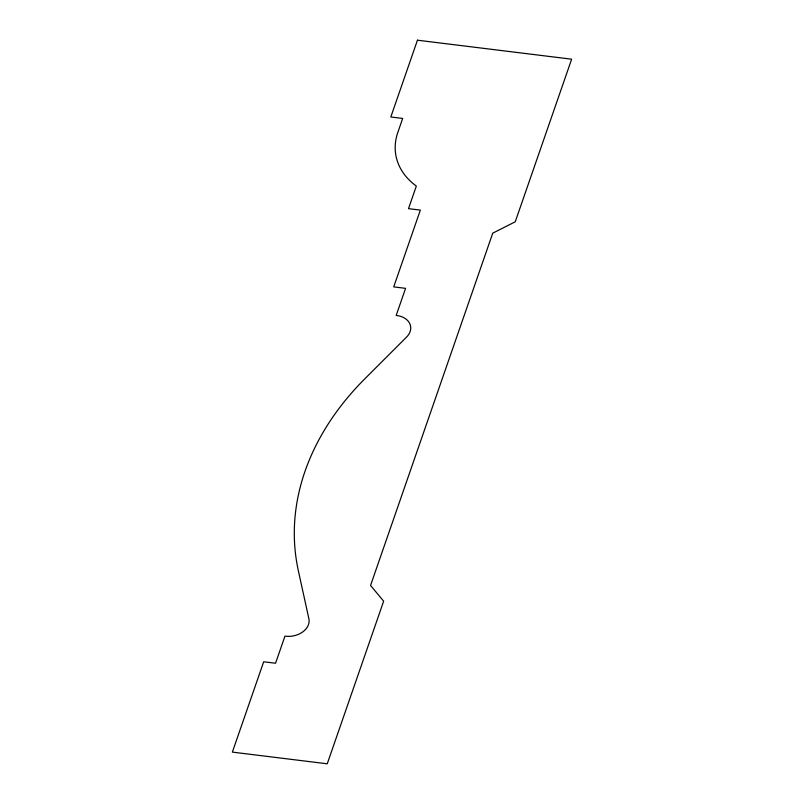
<?xml version="1.0" encoding="UTF-8"?>
<svg xmlns="http://www.w3.org/2000/svg" width="804" height="804" viewBox="0 0 804 804"><rect width="100%" height="100%" fill="white"/><g stroke="black" fill="none" stroke-linecap="round" stroke-linejoin="round"><path stroke-width="1.21" d="M417.447 40.2L390.814 116.982L402.673 118.449L397.648 132.931A79.556 58.37 -9.1 0 0 416.321 186.066L408.492 208.648L420.351 210.105L393.719 286.887L405.578 288.355L396.181 315.449A18.944 13.899 -9.1 0 1 406.603 337.047L364.996 378.634A323.922 237.672 -9.1 0 0 298.354 570.77L308.887 618.779A18.944 13.899 -9.1 0 1 284.948 636.135L275.551 663.24L263.682 661.782L232.356 752.112L327.248 763.8L383.649 601.201L370.554 585.453L492.751 233.15L515.243 221.793L571.644 59.194L417.447 40.2"/></g></svg>
